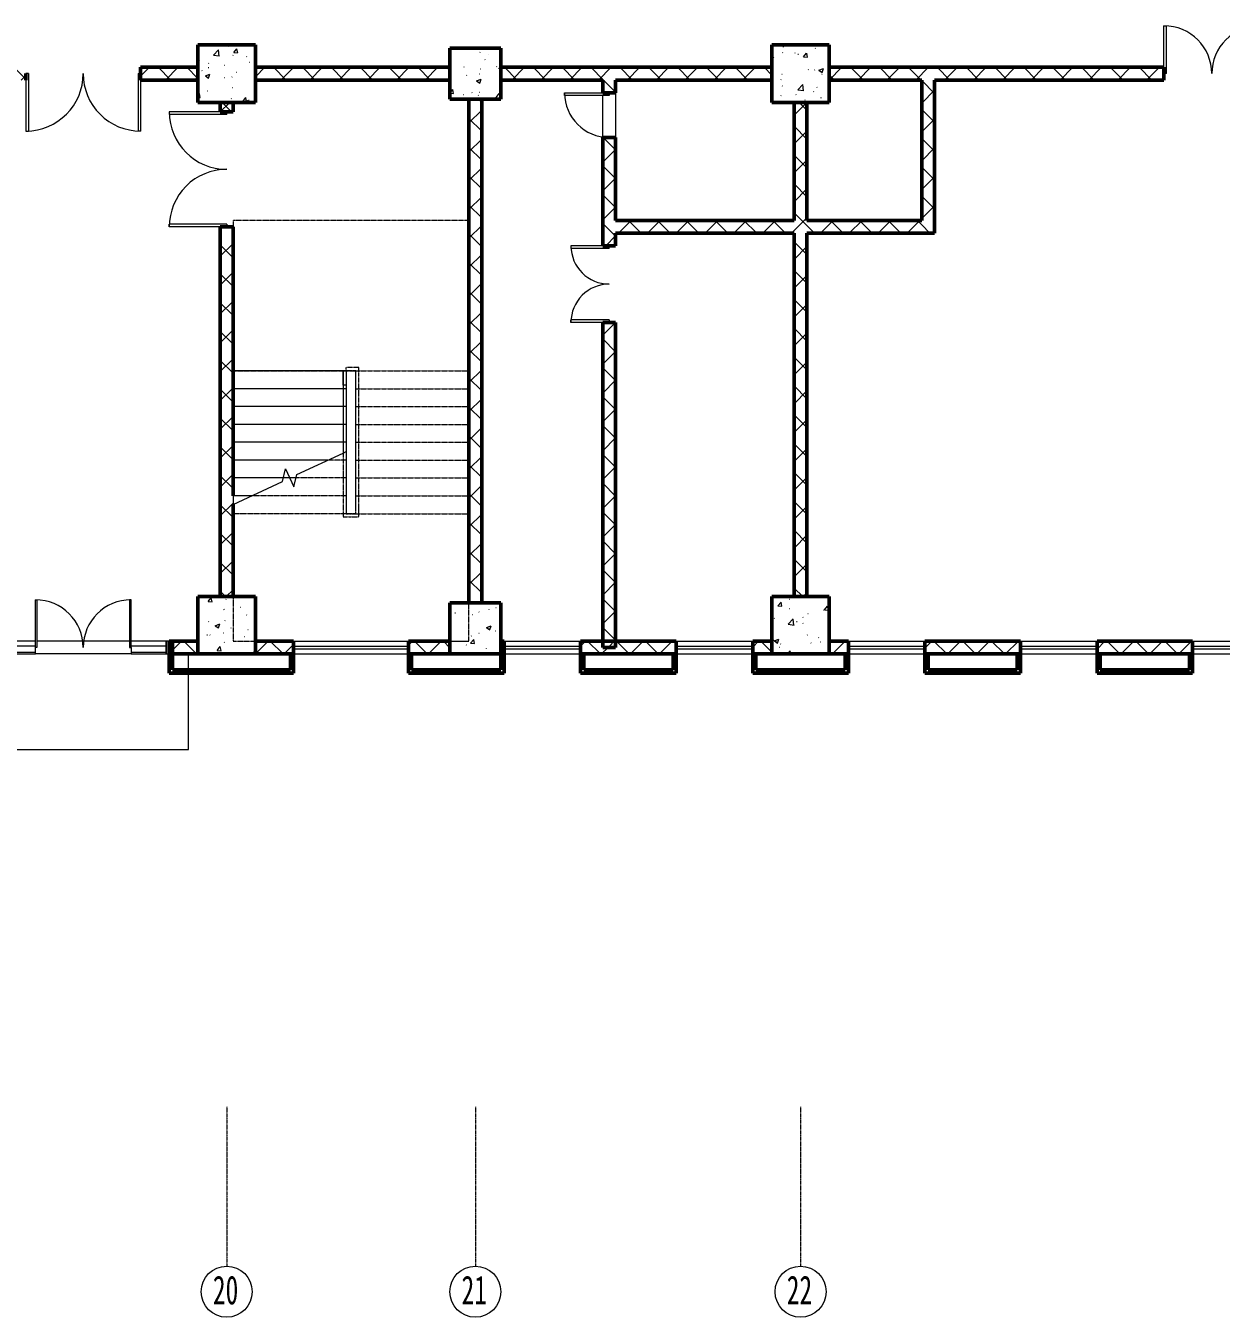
# Model space of a CAD drawing. Header units: millimetres. Extents: x -186019 to 257600, y -73860 to 134785.
# Drawn here: x -61969 to -43222, y 38485 to 58735 of the extents above; entities that cross this region are included whole.
import ezdxf

# ---------------------------------------------------------------- set-up
doc = ezdxf.new("R2010")
doc.units = ezdxf.units.MM
doc.linetypes.add('架空线', pattern=[3.97, 2.38, -1.59])
doc.linetypes.add('轴网线', pattern=[22.24, 12.7, -3.18, 3.18, -3.18])
for name, color, linetype, lineweight in [('A-DOOR', 31, 'Continuous', 13), ('A-FLOR', 192, 'Continuous', 13), ('A-FLOR-HRAL', 11, 'Continuous', 13), ('A-GLAZ', 151, 'Continuous', 13), ('A-GLAZ-CURT', 52, 'Continuous', 13), ('A-GLAZ-CWMG', 51, 'Continuous', 13), ('A-WALL', 113, 'Continuous', 13), ('A-WALL-PATT', 111, 'Continuous', 50), ('S-COLS', 52, 'Continuous', 13), ('S-GRID', 1, 'Continuous', 13), ('S-GRID-IDEN', 1, 'Continuous', 13), ('S-STRS', 31, 'Continuous', 13), ('S-STRS-MBND', 31, '架空线', 13)]:
    doc.layers.add(name, color=color, linetype=linetype, lineweight=lineweight)
doc.styles.add('宋体_1', font='', dxfattribs={"width": 0.65, "height": 450})
doc.styles.get('宋体_1').set_extended_font_data('SimSun')
pattern_1 = [(45, (0, 0), (-226.2742, 226.2742), []), (135, (0, 0), (-226.2742, -226.2742), [])]

# ---------------------------------------------------------------- blocks, each defined once
blk = doc.blocks.new('结构矩形柱 - 结构柱-900 x 900 mm-V8-1F')
at = {"layer": 'S-COLS'}
h = blk.add_hatch(dxfattribs=at)
h.set_pattern_fill('FP_9', color=256, style=0, pattern_type=2)
h.set_pattern_definition([(50, (49819, -49335.2), (728.7365, -63.756), [76.2, -838.2]), (355, (49819, -49335.2), (-140.972, 764.2276), [60.96, -670.56]), (100.451, (49879.7, -49340.5), (587.77, 700.467), [64.76, -712.36]), (46.184, (49819, -49132), (1084.316, -168.171), [114.3, -1257.3]), (96.636, (49909.4, -49146), (949.61, 989.71), [97.14, -1068.54]), (351.184, (49819, -49132), (949.62, 989.701), [91.44, -1005.84]), (21, (49920.6, -49182.8), (606.458, -409.0606), [76.2, -838.2]), (326, (49920.6, -49182.8), (247.208, 736.753), [60.96, -670.56]), (71.451, (49971.1, -49216.9), (853.668, 327.6855), [64.76, -712.36]), (37.5, (49819, -49335.2), (12.3547, 338.2201), [6.706, -655.726, 6.706, -674.014, -673.1]), (37.5, (49819, -49335.2), (12.3547, 338.2201), [-1343.152, 6.706, -666.394]), (7.5, (49819, -49335.2), (267.2789, 400.7221), [6.706, -381.406, 6.706, -640.486, -256.54]), (7.5, (49819, -49335.2), (267.2789, 400.7221), [-1035.304, 6.706, -249.834]), (327.5, (49592.42, -49335.2), (542.3633, -22.9153), [6.706, -247.294, 6.706, -1837.334]), (327.5, (49592.42, -49335.2), (542.3633, -22.9153), [-260.706, -785.774, 6.706, -1044.854]), (317.5, (49490.82, -49335.2), (592.517, 101.707), [6.706, -323.494, 6.706, -519.582, -746.76]), (317.5, (49490.82, -49335.2), (592.517, 101.707), [-856.488, 6.706, -740.054])])
h.paths.add_polyline_path([(450, -450), (450, 450), (-450, 450), (-450, -450)], flags=0)
at = {"layer": 'S-COLS', "lineweight": 50}
for p, q in [((450, 450), (-450, 450)), ((-450, 450), (-450, -450)), ((450, -450), (450, 450)), ((-450, -450), (450, -450))]:
    blk.add_line(p, q, dxfattribs=at)
blk = doc.blocks.new('结构矩形柱 - 结构柱-900 x 900 mm-V9-1F')
at = {"layer": 'S-COLS'}
h = blk.add_hatch(dxfattribs=at)
h.set_pattern_fill('FP_10', color=256, style=0, pattern_type=2)
h.set_pattern_definition([(50, (49819, -57985.2), (728.7365, -63.756), [76.2, -838.2]), (355, (49819, -57985.2), (-140.9716, 764.2276), [60.96, -670.56]), (100.451, (49879.7, -57990.5), (587.77, 700.467), [64.76, -712.36]), (46.184, (49819, -57782), (1084.316, -168.171), [114.3, -1257.3]), (96.636, (49909.4, -57796), (949.61, 989.71), [97.14, -1068.54]), (351.184, (49819, -57782), (949.62, 989.701), [91.44, -1005.84]), (21, (49920.6, -57832.8), (606.458, -409.0606), [76.2, -838.2]), (326, (49920.6, -57832.8), (247.208, 736.753), [60.96, -670.56]), (71.451, (49971.1, -57866.9), (853.668, 327.6855), [64.76, -712.36]), (37.5, (49819, -57985.2), (12.3547, 338.2201), [6.706, -655.726, 6.706, -674.014, -673.1]), (37.5, (49819, -57985.2), (12.3547, 338.2201), [-1343.152, 6.706, -666.394]), (7.5, (49819, -57985.2), (267.2789, 400.7221), [6.706, -381.406, 6.706, -640.486, -256.54]), (7.5, (49819, -57985.2), (267.2789, 400.7221), [-1035.304, 6.706, -249.834]), (327.5, (49592.42, -57985.2), (542.3633, -22.9153), [6.706, -247.294, 6.706, -1837.334]), (327.5, (49592.42, -57985.2), (542.3633, -22.9153), [-260.706, -785.774, 6.706, -1044.854]), (317.5, (49490.82, -57985.2), (592.517, 101.707), [6.706, -323.494, 6.706, -519.582, -746.76]), (317.5, (49490.82, -57985.2), (592.517, 101.707), [-856.488, 6.706, -740.054])])
h.paths.add_polyline_path([(450, -450), (450, 450), (-450, 450), (-450, -450), (100, -450)], flags=0)
at = {"layer": 'S-COLS', "lineweight": 50}
for p, q in [((450, 450), (-450, 450)), ((-450, 450), (-450, -450)), ((450, -450), (450, 450)), ((-450, -450), (450, -450))]:
    blk.add_line(p, q, dxfattribs=at)
blk = doc.blocks.new('结构矩形柱 - 结构柱-900 x 900 mm-V15-1F')
at = {"layer": 'S-COLS'}
h = blk.add_hatch(dxfattribs=at)
h.set_pattern_fill('FP_17', color=256, style=0, pattern_type=2)
h.set_pattern_definition([(50, (58819, -49335.2), (728.7365, -63.756), [76.2, -838.2]), (355, (58819, -49335.2), (-140.9716, 764.2276), [60.96, -670.56]), (100.451, (58879.7, -49340.5), (587.77, 700.467), [64.76, -712.36]), (46.184, (58819, -49132), (1084.316, -168.171), [114.3, -1257.3]), (96.636, (58909.4, -49146), (949.61, 989.71), [97.14, -1068.54]), (351.184, (58819, -49132), (949.62, 989.701), [91.44, -1005.84]), (21, (58920.6, -49182.8), (606.458, -409.0606), [76.2, -838.2]), (326, (58920.6, -49182.8), (247.208, 736.753), [60.96, -670.56]), (71.451, (58971.1, -49216.9), (853.668, 327.6855), [64.76, -712.36]), (37.5, (58819, -49335.2), (12.3547, 338.2201), [6.706, -655.726, 6.706, -674.014, -673.1]), (37.5, (58819, -49335.2), (12.3547, 338.2201), [-1343.152, 6.706, -666.394]), (7.5, (58819, -49335.2), (267.2789, 400.7221), [6.706, -381.406, 6.706, -640.486, -256.54]), (7.5, (58819, -49335.2), (267.2789, 400.7221), [-1035.304, 6.706, -249.834]), (327.5, (58592.42, -49335.2), (542.3633, -22.9153), [6.706, -247.294, 6.706, -1837.334]), (327.5, (58592.42, -49335.2), (542.3633, -22.9153), [-260.706, -785.774, 6.706, -1044.854]), (317.5, (58490.82, -49335.2), (592.517, 101.707), [6.706, -323.494, 6.706, -519.582, -746.76]), (317.5, (58490.82, -49335.2), (592.517, 101.707), [-856.488, 6.706, -740.054])])
h.paths.add_polyline_path([(450, -450), (450, 450), (-450, 450), (-450, -450)], flags=0)
at = {"layer": 'S-COLS', "lineweight": 50}
for p, q in [((450, 450), (-450, 450)), ((-450, 450), (-450, -450)), ((450, -450), (450, 450)), ((-450, -450), (450, -450))]:
    blk.add_line(p, q, dxfattribs=at)
blk = doc.blocks.new('结构矩形柱 - 结构柱-900 x 900 mm-V16-1F')
at = {"layer": 'S-COLS'}
h = blk.add_hatch(dxfattribs=at)
h.set_pattern_fill('FP_18', color=256, style=0, pattern_type=2)
h.set_pattern_definition([(50, (58819, -57985.2), (728.7365, -63.756), [76.2, -838.2]), (355, (58819, -57985.2), (-140.9716, 764.2276), [60.96, -670.56]), (100.451, (58879.7, -57990.5), (587.77, 700.467), [64.76, -712.36]), (46.184, (58819, -57782), (1084.316, -168.171), [114.3, -1257.3]), (96.636, (58909.4, -57796), (949.61, 989.71), [97.14, -1068.54]), (351.184, (58819, -57782), (949.62, 989.701), [91.44, -1005.84]), (21, (58920.6, -57832.8), (606.458, -409.0606), [76.2, -838.2]), (326, (58920.6, -57832.8), (247.2083, 736.753), [60.96, -670.56]), (71.451, (58971.1, -57866.9), (853.668, 327.6855), [64.76, -712.36]), (37.5, (58819, -57985.2), (12.3547, 338.2201), [6.706, -655.726, 6.706, -674.014, -673.1]), (37.5, (58819, -57985.2), (12.3547, 338.2201), [-1343.152, 6.706, -666.394]), (7.5, (58819, -57985.2), (267.2789, 400.7221), [6.706, -381.406, 6.706, -640.486, -256.54]), (7.5, (58819, -57985.2), (267.2789, 400.7221), [-1035.304, 6.706, -249.834]), (327.5, (58592.42, -57985.2), (542.3633, -22.91534), [6.706, -247.294, 6.706, -1837.334]), (327.5, (58592.42, -57985.2), (542.3633, -22.91534), [-260.706, -785.774, 6.706, -1044.854]), (317.5, (58490.82, -57985.2), (592.517, 101.707), [6.706, -323.494, 6.706, -519.582, -746.76]), (317.5, (58490.82, -57985.2), (592.517, 101.707), [-856.488, 6.706, -740.054])])
h.paths.add_polyline_path([(450, -450), (450, 450), (-450, 450), (-450, -450)], flags=0)
at = {"layer": 'S-COLS', "lineweight": 50}
for p, q in [((450, 450), (-450, 450)), ((-450, 450), (-450, -450)), ((450, -450), (450, 450)), ((-450, -450), (450, -450))]:
    blk.add_line(p, q, dxfattribs=at)
blk = doc.blocks.new('结构矩形柱 - 结构柱-800 x 800 mm-V145-1F')
at = {"layer": 'S-COLS'}
h = blk.add_hatch(dxfattribs=at)
h.set_pattern_fill('FP_147', color=256, style=0, pattern_type=2)
h.set_pattern_definition([(50, (54919, -57985.2), (728.7365, -63.756), [76.2, -838.2]), (355, (54919, -57985.2), (-140.9716, 764.2276), [60.96, -670.56]), (100.451, (54979.7, -57990.5), (587.77, 700.467), [64.76, -712.36]), (46.184, (54919, -57782), (1084.316, -168.171), [114.3, -1257.3]), (96.636, (55009.4, -57796), (949.61, 989.71), [97.14, -1068.54]), (351.184, (54919, -57782), (949.62, 989.701), [91.44, -1005.84]), (21, (55020.6, -57832.8), (606.458, -409.0606), [76.2, -838.2]), (326, (55020.6, -57832.8), (247.208, 736.753), [60.96, -670.56]), (71.451, (55071.1, -57866.9), (853.668, 327.6855), [64.76, -712.36]), (37.5, (54919, -57985.2), (12.3547, 338.2201), [6.706, -655.726, 6.706, -674.014, -673.1]), (37.5, (54919, -57985.2), (12.3547, 338.2201), [-1343.152, 6.706, -666.394]), (7.5, (54919, -57985.2), (267.2789, 400.7221), [6.706, -381.406, 6.706, -640.486, -256.54]), (7.5, (54919, -57985.2), (267.2789, 400.7221), [-1035.304, 6.706, -249.834]), (327.5, (54692.42, -57985.2), (542.3633, -22.9153), [6.706, -247.294, 6.706, -1837.334]), (327.5, (54692.42, -57985.2), (542.3633, -22.9153), [-260.706, -785.774, 6.706, -1044.854]), (317.5, (54590.82, -57985.2), (592.517, 101.707), [6.706, -323.494, 6.706, -519.582, -746.76]), (317.5, (54590.82, -57985.2), (592.517, 101.707), [-856.488, 6.706, -740.054])])
h.paths.add_polyline_path([(-400, -400), (400, -400), (400, 400), (-400, 400)], flags=0)
at = {"layer": 'S-COLS', "lineweight": 50}
for p, q in [((400, 400), (-400, 400)), ((-400, 400), (-400, -400)), ((400, -400), (400, 400)), ((-400, -400), (400, -400))]:
    blk.add_line(p, q, dxfattribs=at)
blk = doc.blocks.new('结构矩形柱 - 结构柱-800 x 800 mm-V146-1F')
at = {"layer": 'S-COLS'}
h = blk.add_hatch(dxfattribs=at)
h.set_pattern_fill('FP_148', color=256, style=0, pattern_type=2)
h.set_pattern_definition([(50, (54919, -49285.2), (728.7365, -63.756), [76.2, -838.2]), (355, (54919, -49285.2), (-140.9716, 764.2276), [60.96, -670.56]), (100.451, (54979.7, -49290.5), (587.77, 700.467), [64.76, -712.36]), (46.184, (54919, -49082), (1084.316, -168.171), [114.3, -1257.3]), (96.636, (55009.4, -49096), (949.61, 989.71), [97.14, -1068.54]), (351.184, (54919, -49082), (949.62, 989.701), [91.44, -1005.84]), (21, (55020.6, -49132.8), (606.458, -409.0606), [76.2, -838.2]), (326, (55020.6, -49132.8), (247.208, 736.753), [60.96, -670.56]), (71.451, (55071.1, -49166.9), (853.668, 327.6855), [64.76, -712.36]), (37.5, (54919, -49285.2), (12.3547, 338.2201), [6.706, -655.726, 6.706, -674.014, -673.1]), (37.5, (54919, -49285.2), (12.3547, 338.2201), [-1343.152, 6.706, -666.394]), (7.5, (54919, -49285.2), (267.2789, 400.7221), [6.706, -381.406, 6.706, -640.486, -256.54]), (7.5, (54919, -49285.2), (267.2789, 400.7221), [-1035.304, 6.706, -249.834]), (327.5, (54692.42, -49285.2), (542.3633, -22.9153), [6.706, -247.294, 6.706, -1837.334]), (327.5, (54692.42, -49285.2), (542.3633, -22.9153), [-260.706, -785.774, 6.706, -1044.854]), (317.5, (54590.82, -49285.2), (592.517, 101.707), [6.706, -323.494, 6.706, -519.582, -746.76]), (317.5, (54590.82, -49285.2), (592.517, 101.707), [-856.488, 6.706, -740.054])])
h.paths.add_polyline_path([(-400, -400), (400, -400), (400, 400), (-400, 400), (-400, -300)], flags=0)
at = {"layer": 'S-COLS', "lineweight": 50}
for p, q in [((400, 400), (-400, 400)), ((-400, 400), (-400, -400)), ((400, -400), (400, 400)), ((-400, -400), (400, -400))]:
    blk.add_line(p, q, dxfattribs=at)
blk = doc.blocks.new('双面嵌板木门 1 - M1521-2337372-1F')
at = {"layer": 'A-DOOR'}
for p, q in [((-750, 750), (-710, 750)), ((-750, 100), (-750, 750)), ((-710, 0), (-710, 750)), ((750, 750), (710, 750)), ((710, 0), (710, 750)), ((750, 100), (750, 750)), ((-710, 0), (-750, 0)), ((710, 0), (750, 0))]:
    blk.add_line(p, q, dxfattribs=at)
at = {"layer": 'A-DOOR', "lineweight": 50}
for p, q in [((-750, 100), (-750, 0)), ((750, 100), (750, 0))]:
    blk.add_line(p, q, dxfattribs=at)
at = {"layer": 'A-DOOR'}
for centre, start, end in [((-750, 0), 360, 90), ((750, 0), 90, 180)]:
    blk.add_arc(centre, 750, start, end, dxfattribs=at)
blk = doc.blocks.new('单嵌板木门 1 - FM丙0721-2342778-1F')
at = {"layer": 'A-DOOR'}
for p, q in [((310, 0), (310, 700)), ((310, 700), (350, 700)), ((350, 700), (350, 100)), ((350, 0), (310, 0))]:
    blk.add_line(p, q, dxfattribs=at)
at = {"layer": 'A-DOOR', "lineweight": 50}
blk.add_line((350, 100), (350, 0), dxfattribs=at)
at = {"layer": 'A-DOOR'}
blk.add_arc((350, 0), 700, 90, 180, dxfattribs=at)
blk = doc.blocks.new('双面嵌板木门 1 - FM乙1221-2342947-1F')
at = {"layer": 'A-DOOR'}
for p, q in [((-600, 600), (-560, 600)), ((-600, 100), (-600, 600)), ((-560, 0), (-560, 600)), ((600, 600), (560, 600)), ((560, 0), (560, 600)), ((600, 100), (600, 600)), ((-560, 0), (-600, 0)), ((560, 0), (600, 0))]:
    blk.add_line(p, q, dxfattribs=at)
at = {"layer": 'A-DOOR', "lineweight": 50}
for p, q in [((-600, 100), (-600, 0)), ((600, 100), (600, 0))]:
    blk.add_line(p, q, dxfattribs=at)
at = {"layer": 'A-DOOR'}
for centre, start, end in [((-600, 0), 360, 90), ((600, 0), 90, 180)]:
    blk.add_arc(centre, 600, start, end, dxfattribs=at)
blk = doc.blocks.new('双面嵌板木门 1 - M1821-2343718-1F')
at = {"layer": 'A-DOOR'}
for p, q in [((-900, 900), (-860, 900)), ((-900, 100), (-900, 900)), ((-860, 0), (-860, 900)), ((900, 900), (860, 900)), ((860, 0), (860, 900)), ((900, 100), (900, 900)), ((-860, 0), (-900, 0)), ((860, 0), (900, 0))]:
    blk.add_line(p, q, dxfattribs=at)
at = {"layer": 'A-DOOR', "lineweight": 50}
for p, q in [((-900, 100), (-900, 0)), ((900, 100), (900, 0))]:
    blk.add_line(p, q, dxfattribs=at)
at = {"layer": 'A-DOOR'}
for centre, start, end in [((-900, 0), 360, 90), ((900, 0), 90, 180)]:
    blk.add_arc(centre, 900, start, end, dxfattribs=at)
blk = doc.blocks.new('双面嵌板木门 1 - FM乙1821-2344464-1F')
at = {"layer": 'A-DOOR'}
for p, q in [((-900, 900), (-860, 900)), ((-900, 100), (-900, 900)), ((-860, 0), (-860, 900)), ((900, 900), (860, 900)), ((860, 0), (860, 900)), ((900, 100), (900, 900)), ((-860, 0), (-900, 0)), ((860, 0), (900, 0))]:
    blk.add_line(p, q, dxfattribs=at)
at = {"layer": 'A-DOOR', "lineweight": 50}
for p, q in [((-900, 100), (-900, 0)), ((900, 100), (900, 0))]:
    blk.add_line(p, q, dxfattribs=at)
at = {"layer": 'A-DOOR'}
for centre, start, end in [((-900, 0), 360, 90), ((900, 0), 90, 180)]:
    blk.add_arc(centre, 900, start, end, dxfattribs=at)
blk = doc.blocks.new('系统嵌板 - 玻璃-2368667-1F')
at = {"layer": 'A-GLAZ-CURT'}
h = blk.add_hatch(dxfattribs=at)
h.set_pattern_fill('FP_157', color=256, style=0, pattern_type=2)
h.set_pattern_definition([(0, (62093.99, -48985.2), (0, 100), [])])
h.paths.add_polyline_path([(275, -100), (275, 100), (-275, 100), (-275, -100)], flags=0)
at = {"layer": 'A-GLAZ-CURT', "lineweight": 18}
for p, q in [((275, 100), (-275, 100)), ((-275, 100), (-275, -100)), ((275, -100), (275, 0)), ((-275, -100), (275, -100))]:
    blk.add_line(p, q, dxfattribs=at)
blk = doc.blocks.new('矩形竖梃 - 矩形竖梃-2368973-1F')
at = {"layer": 'A-GLAZ-CWMG'}
for p, q in [((-50, 100), (0, 100)), ((-50, -100), (-50, 100)), ((0, 100), (0, -100)), ((0, -100), (-50, -100))]:
    blk.add_line(p, q, dxfattribs=at)
blk = doc.blocks.new('门嵌板_双开门3 - 门嵌板_双开门 3-2368669-1F')
at = {"layer": 'A-DOOR'}
for p, q in [((-750, 0), (-750, 750)), ((-750, 750), (-725, 750)), ((-725, 750), (-725, 0)), ((750, 750), (725, 750)), ((725, 750), (725, 0)), ((750, 0), (750, 750)), ((-725, 0), (-750, 0)), ((725, 0), (750, 0))]:
    blk.add_line(p, q, dxfattribs=at)
for centre, start, end in [((-750, 0), 360, 90), ((750, 0), 90, 180)]:
    blk.add_arc(centre, 750, start, end, dxfattribs=at)
blk = doc.blocks.new('矩形竖梃 - 矩形竖梃-2368994-1F')
at = {"layer": 'A-GLAZ-CWMG'}
for p, q in [((-60344, 49085), (-61794, 49085)), ((-60319, 48885), (-61819, 48885))]:
    blk.add_line(p, q, dxfattribs=at)
blk = doc.blocks.new('系统嵌板 - 玻璃-2368995-1F')
at = {"layer": 'A-GLAZ-CURT'}
h = blk.add_hatch(dxfattribs=at)
h.set_pattern_fill('FP_158', color=256, style=0, pattern_type=2)
h.set_pattern_definition([(0, (60043.99, -48985.2), (0, 100), [])])
h.paths.add_polyline_path([(-275, -100), (275, -100), (275, 100), (-275, 100), (-275, 0)], flags=0)
at = {"layer": 'A-GLAZ-CURT', "lineweight": 18}
for p, q in [((275, 100), (-275, 100)), ((-275, 0), (-275, -100)), ((275, -100), (275, 100)), ((-275, -100), (275, -100))]:
    blk.add_line(p, q, dxfattribs=at)
blk = doc.blocks.new('组合窗 - 三层双列_平开_固定_ - C1236-2351504-1F')
at = {"layer": 'A-GLAZ'}
for p, q in [((-600, 100), (600, 100)), ((-600, 20), (600, 20)), ((-600, -20), (600, -20)), ((-600, -100), (600, -100))]:
    blk.add_line(p, q, dxfattribs=at)
at = {"layer": 'A-GLAZ', "lineweight": 50}
for p, q in [((-600, 100), (-600, -100)), ((600, -100), (600, 100))]:
    blk.add_line(p, q, dxfattribs=at)
blk = doc.blocks.new('组合窗 - 三层双列_平开_固定_ - C1833-2351275-1F')
at = {"layer": 'A-GLAZ'}
for p, q in [((-900, 100), (900, 100)), ((-900, 20), (900, 20)), ((-900, -20), (900, -20)), ((-900, -100), (900, -100))]:
    blk.add_line(p, q, dxfattribs=at)
at = {"layer": 'A-GLAZ', "lineweight": 50}
for p, q in [((-900, 100), (-900, -100)), ((900, -100), (900, 100))]:
    blk.add_line(p, q, dxfattribs=at)
blk = doc.blocks.new('顶部扶栏类型 - 顶部扶栏_内部_-2400813-1F')
at = {"layer": 'A-FLOR-HRAL'}
for p, q in [((-56994, 53325), (-56944, 53325)), ((-56994, 53101), (-56994, 53325)), ((-56944, 53325), (-56944, 53101)), ((-56944, 53101), (-56994, 53101))]:
    blk.add_line(p, q, dxfattribs=at)
blk = doc.blocks.new('顶部扶栏类型 - 顶部扶栏_内部_-V162-1F')
at = {"layer": 'A-FLOR-HRAL'}
for p, q in [((-56944, 53325), (-56994, 53325)), ((-56994, 53325), (-56994, 52036)), ((-56944, 53325), (-56944, 52059)), ((-56994, 52036), (-56944, 52059))]:
    blk.add_line(p, q, dxfattribs=at)
at = {"layer": 'A-FLOR-HRAL', "linetype": '架空线'}
for p, q in [((-56944, 53325), (-56944, 53375)), ((-56744, 53375), (-56944, 53375)), ((-56794, 53325), (-56944, 53325)), ((-56794, 53250), (-56794, 53325)), ((-56744, 53250), (-56744, 53375)), ((-56794, 51160), (-56794, 53250)), ((-56744, 51160), (-56744, 53250)), ((-56944, 52059), (-56944, 51160)), ((-56994, 52036), (-56994, 51160)), ((-56994, 51160), (-56994, 51035)), ((-56994, 51035), (-56869, 51035)), ((-56944, 51160), (-56944, 51085)), ((-56944, 51085), (-56869, 51085)), ((-56869, 51085), (-56794, 51085)), ((-56869, 51035), (-56744, 51035)), ((-56794, 51085), (-56794, 51160)), ((-56744, 51035), (-56744, 51160))]:
    blk.add_line(p, q, dxfattribs=at)
blk = doc.blocks.new('轴网 - 宽度系数 0_65-155799-1F')
at = {"layer": 'S-GRID-IDEN'}
blk.add_circle((0, 0), 4, dxfattribs=at)

msp = doc.modelspace()

# ---------------------------------------------------------------- hatches: boundary and pattern name
at = {"layer": 'A-WALL-PATT', "lineweight": 13}
h = msp.add_hatch(dxfattribs=at)
h.set_pattern_fill('FP_137', color=256, style=0, pattern_type=2)
h.set_pattern_definition(pattern_1)
h.paths.add_polyline_path([(-61969, 57885), (-61969, 58085), (-67369, 58085), (-67369, 57885), (-63219, 57885)], flags=0)
h.paths.add_polyline_path([(-60169, 57885), (-59269, 57885), (-59269, 58085), (-60169, 58085), (-60169, 57985)], flags=0)
h = msp.add_hatch(dxfattribs=at)
h.set_pattern_fill('FP_137', color=256, style=0, pattern_type=2)
h.set_pattern_definition(pattern_1)
h.paths.add_polyline_path([(-57612, 57885), (-55319, 57885), (-55319, 58085), (-58369, 58085), (-58369, 57885)], flags=0)
h = msp.add_hatch(dxfattribs=at)
h.set_pattern_fill('FP_137', color=256, style=0, pattern_type=2)
h.set_pattern_definition(pattern_1)
h.paths.add_polyline_path([(-54519, 57885), (-50269, 57885), (-50269, 58085), (-54519, 58085)], flags=0)
h = msp.add_hatch(dxfattribs=at)
h.set_pattern_fill('FP_137', color=256, style=0, pattern_type=2)
h.set_pattern_definition(pattern_1)
h.paths.add_polyline_path([(-41619, 57885), (-41619, 58085), (-42619, 58085), (-42619, 57885)], flags=0)
h.paths.add_polyline_path([(-47919, 57885), (-44119, 57885), (-44119, 58085), (-49369, 58085), (-49369, 57885)], flags=0)
h = msp.add_hatch(dxfattribs=at)
h.set_pattern_fill('FP_137', color=256, style=0, pattern_type=2)
h.set_pattern_definition(pattern_1)
h.paths.add_polyline_path([(-52919, 48985), (-52719, 48985), (-52719, 54085), (-52919, 54085), (-52919, 49085)], flags=0)
h.paths.add_polyline_path([(-52819, 55285), (-52719, 55285), (-52719, 56985), (-52919, 56985), (-52919, 55285)], flags=0)
h.paths.add_polyline_path([(-52819, 57685), (-52719, 57685), (-52719, 57885), (-52919, 57885), (-52919, 57685)], flags=0)
h = msp.add_hatch(dxfattribs=at)
h.set_pattern_fill('FP_137', color=256, style=0, pattern_type=2)
h.set_pattern_definition(pattern_1)
h.paths.add_polyline_path([(-47719, 55485), (-47719, 57885), (-47919, 57885), (-47919, 55485), (-47840, 55485)], flags=0)
h = msp.add_hatch(dxfattribs=at)
h.set_pattern_fill('FP_137', color=256, style=0, pattern_type=2)
h.set_pattern_definition(pattern_1)
h.paths.add_polyline_path([(-58719, 49785), (-58719, 55585), (-58919, 55585), (-58919, 49785)], flags=0)
h.paths.add_polyline_path([(-58819, 57385), (-58719, 57385), (-58719, 57535), (-58919, 57535), (-58919, 57385)], flags=0)
h = msp.add_hatch(dxfattribs=at)
h.set_pattern_fill('FP_137', color=256, style=0, pattern_type=2)
h.set_pattern_definition(pattern_1)
h.paths.add_polyline_path([(-55019, 49685), (-54819, 49685), (-54819, 57585), (-55019, 57585), (-55019, 54716)], flags=0)
h = msp.add_hatch(dxfattribs=at)
h.set_pattern_fill('FP_137', color=256, style=0, pattern_type=2)
h.set_pattern_definition(pattern_1)
h.paths.add_polyline_path([(-49719, 49785), (-49719, 57535), (-49919, 57535), (-49919, 49785)], flags=0)
h = msp.add_hatch(dxfattribs=at)
h.set_pattern_fill('FP_137', color=256, style=0, pattern_type=2)
h.set_pattern_definition(pattern_1)
h.paths.add_polyline_path([(-49719, 55485), (-47919, 55485), (-47919, 55685), (-49719, 55685)], flags=0)
h.paths.add_polyline_path([(-49919, 55485), (-49919, 55685), (-52719, 55685), (-52719, 55485), (-50269, 55485)], flags=0)
h = msp.add_hatch(dxfattribs=at)
h.set_pattern_fill('FP_137', color=256, style=0, pattern_type=2)
h.set_pattern_definition(pattern_1)
h.paths.add_polyline_path([(-59669, 48885), (-59269, 48885), (-59269, 49085), (-59669, 49085)], flags=0)
h = msp.add_hatch(dxfattribs=at)
h.set_pattern_fill('FP_137', color=256, style=0, pattern_type=2)
h.set_pattern_definition(pattern_1)
h.paths.add_polyline_path([(-55969, 48885), (-55319, 48885), (-55319, 49085), (-55969, 49085), (-55969, 48985)], flags=0)
h.paths.add_polyline_path([(-58369, 48885), (-57769, 48885), (-57769, 49085), (-58369, 49085)], flags=0)
h = msp.add_hatch(dxfattribs=at)
h.set_pattern_fill('FP_137', color=256, style=0, pattern_type=2)
h.set_pattern_definition(pattern_1)
h.paths.add_polyline_path([(-51769, 48885), (-51769, 49085), (-52719, 49085), (-52719, 48985), (-52919, 48985), (-52919, 49085), (-53269, 49085), (-53269, 48885), (-51819, 48885)], flags=0)
h.paths.add_polyline_path([(-54519, 48885), (-54469, 48885), (-54469, 49085), (-54519, 49085), (-54519, 48885)], flags=0)
h.paths.add_polyline_path([(-50519, 48885), (-50269, 48885), (-50269, 49085), (-50569, 49085), (-50569, 48885)], flags=0)
h = msp.add_hatch(dxfattribs=at)
h.set_pattern_fill('FP_137', color=256, style=0, pattern_type=2)
h.set_pattern_definition(pattern_1)
h.paths.add_polyline_path([(-42419, 48885), (-41619, 48885), (-41619, 49085), (-42469, 49085), (-42469, 48885)], flags=0)
h.paths.add_polyline_path([(-49369, 48885), (-49069, 48885), (-49069, 49085), (-49369, 49085), (-49369, 48985)], flags=0)
h.paths.add_polyline_path([(-47869, 48885), (-46369, 48885), (-46369, 49085), (-47869, 49085), (-47869, 48985)], flags=0)
h.paths.add_polyline_path([(-45119, 48885), (-43669, 48885), (-43669, 49085), (-45169, 49085), (-45169, 48885)], flags=0)

# ---------------------------------------------------------------- linework, layer by layer
at = {"layer": 'A-FLOR'}
for p, q in [((-59420, 48635), (-59420, 48885)), ((-59420, 47385), (-59420, 48585)), ((-62719, 47385), (-59420, 47385))]:
    msp.add_line(p, q, dxfattribs=at)
at = {"layer": 'A-WALL', "lineweight": 50}
for p, q in [((-59269, 58085), (-60169, 58085)), ((-60169, 58085), (-60169, 57985)), ((-55319, 58085), (-58369, 58085)), ((-50269, 58085), (-54519, 58085)), ((-44119, 58085), (-49369, 58085)), ((-44119, 57885), (-44119, 57985)), ((-60169, 57885), (-59269, 57885)), ((-58369, 57885), (-55319, 57885)), ((-54519, 57885), (-52919, 57885)), ((-52919, 57885), (-52919, 57685)), ((-52719, 57885), (-50269, 57885)), ((-52719, 57685), (-52719, 57885)), ((-49369, 57885), (-47919, 57885)), ((-47919, 57885), (-47919, 55685)), ((-47719, 57885), (-44119, 57885)), ((-47719, 55485), (-47719, 57885)), ((-58919, 57535), (-58919, 57385)), ((-58719, 57385), (-58719, 57535)), ((-55019, 57585), (-55019, 49685)), ((-54819, 49685), (-54819, 57585)), ((-52819, 57685), (-52719, 57685)), ((-49919, 57535), (-49919, 55685)), ((-49719, 55685), (-49719, 57535)), ((-58819, 57385), (-58719, 57385)), ((-52919, 56985), (-52919, 55285)), ((-52719, 56985), (-52919, 56985)), ((-52719, 55685), (-52719, 56985)), ((-58919, 55585), (-58919, 49785)), ((-58719, 55585), (-58819, 55585)), ((-58719, 51365), (-58719, 55585)), ((-49919, 55685), (-52719, 55685)), ((-52719, 55285), (-52719, 55485)), ((-52719, 55485), (-49919, 55485)), ((-49919, 55485), (-49919, 49785)), ((-47919, 55685), (-49719, 55685)), ((-49719, 49785), (-49719, 55485)), ((-49719, 55485), (-47719, 55485)), ((-52819, 55285), (-52719, 55285)), ((-52919, 54085), (-52919, 48985)), ((-52719, 54085), (-52819, 54085)), ((-52719, 48985), (-52719, 54085)), ((-58719, 49785), (-58719, 51231)), ((-59269, 49085), (-59719, 49085)), ((-59719, 49085), (-59719, 48585)), ((-59669, 48635), (-59669, 49085)), ((-57769, 49085), (-58369, 49085)), ((-55319, 49085), (-55969, 49085)), ((-54469, 49085), (-54519, 49085)), ((-51769, 49085), (-53269, 49085)), ((-50269, 49085), (-50569, 49085)), ((-49069, 49085), (-49369, 49085)), ((-46369, 49085), (-47869, 49085)), ((-43669, 49085), (-45169, 49085)), ((-59669, 48885), (-59269, 48885)), ((-58369, 48885), (-57769, 48885)), ((-57819, 48885), (-57819, 48635)), ((-57769, 48585), (-57769, 48885)), ((-55969, 48885), (-55319, 48885)), ((-55969, 48885), (-55969, 48585)), ((-55919, 48635), (-55919, 48885)), ((-54519, 48885), (-54519, 48635)), ((-54469, 48885), (-54519, 48885)), ((-54469, 48585), (-54469, 48885)), ((-53269, 48885), (-51769, 48885)), ((-53269, 48885), (-53269, 48585)), ((-53219, 48635), (-53219, 48885)), ((-52919, 48985), (-52719, 48985)), ((-51819, 48885), (-51819, 48635)), ((-51769, 48585), (-51769, 48885)), ((-50569, 48885), (-50269, 48885)), ((-50569, 48885), (-50569, 48585)), ((-50519, 48635), (-50519, 48885)), ((-49369, 48885), (-49069, 48885)), ((-49119, 48885), (-49119, 48635)), ((-49069, 48585), (-49069, 48885)), ((-47869, 48885), (-46369, 48885)), ((-47869, 48885), (-47869, 48585)), ((-47819, 48635), (-47819, 48885)), ((-46419, 48885), (-46419, 48635)), ((-46369, 48585), (-46369, 48885)), ((-45169, 48885), (-43669, 48885)), ((-45169, 48885), (-45169, 48585)), ((-45119, 48635), (-45119, 48885)), ((-43719, 48885), (-43719, 48635)), ((-43669, 48585), (-43669, 48885)), ((-57819, 48635), (-59669, 48635)), ((-54519, 48635), (-55919, 48635)), ((-51819, 48635), (-53219, 48635)), ((-49119, 48635), (-50519, 48635)), ((-46419, 48635), (-47819, 48635)), ((-43719, 48635), (-45119, 48635)), ((-59719, 48585), (-57769, 48585)), ((-55969, 48585), (-54469, 48585)), ((-53269, 48585), (-51769, 48585)), ((-50569, 48585), (-49069, 48585)), ((-47869, 48585), (-46369, 48585)), ((-45169, 48585), (-43669, 48585))]:
    msp.add_line(p, q, dxfattribs=at)
at = {"layer": 'A-WALL'}
for p, q in [((-52919, 56985), (-52919, 57645)), ((-52719, 57685), (-52719, 56985))]:
    msp.add_line(p, q, dxfattribs=at)
at = {"layer": 'S-GRID', "linetype": '轴网线'}
for p, q in [((-58819, 41785), (-58819, 39285)), ((-54919, 41785), (-54919, 39285)), ((-49819, 41785), (-49819, 39285))]:
    msp.add_line(p, q, dxfattribs=at)
at = {"layer": 'S-STRS'}
for p, q in [((-56994, 53325), (-58719, 53325)), ((-56994, 53045), (-58719, 53045)), ((-56994, 52765), (-58719, 52765)), ((-56994, 52485), (-58719, 52485)), ((-56994, 52205), (-58719, 52205)), ((-57231, 51925), (-58719, 51925)), ((-57932, 51645), (-58719, 51645)), ((-57731, 51645), (-57831, 51645)), ((-58719, 51365), (-58719, 51231)), ((-58432, 51365), (-58719, 51365))]:
    msp.add_line(p, q, dxfattribs=at)
at = {"layer": 'S-STRS', "linetype": '架空线'}
for p, q in [((-56994, 53325), (-58719, 53325)), ((-56994, 53045), (-58719, 53045)), ((-56994, 52765), (-58719, 52765)), ((-56994, 52485), (-58719, 52485)), ((-56994, 52205), (-58719, 52205)), ((-57231, 51925), (-58719, 51925)), ((-57932, 51645), (-58719, 51645)), ((-57731, 51645), (-57831, 51645)), ((-58432, 51365), (-58719, 51365))]:
    msp.add_line(p, q, dxfattribs=at)
at = {"layer": 'S-STRS-MBND'}
for p, q in [((-58719, 55685), (-58719, 53325)), ((-55019, 55685), (-58719, 55685)), ((-58719, 55685), (-58719, 53325)), ((-55019, 55685), (-58719, 55685)), ((-55019, 53325), (-55019, 55685)), ((-55019, 53325), (-55019, 55685)), ((-58719, 53325), (-56944, 53325)), ((-56944, 53325), (-58719, 53325)), ((-58719, 53325), (-58719, 51085)), ((-56944, 53325), (-58719, 53325)), ((-56944, 53325), (-56794, 53325)), ((-56944, 53325), (-56794, 53325)), ((-56944, 53325), (-56944, 51085)), ((-56794, 53325), (-55019, 53325)), ((-56794, 53325), (-55019, 53325)), ((-56794, 51085), (-56794, 53325)), ((-56794, 51085), (-56794, 53325)), ((-56794, 53325), (-55019, 53325)), ((-56794, 53325), (-55019, 53325)), ((-55019, 51085), (-55019, 53325)), ((-55019, 51085), (-55019, 53325)), ((-56944, 53045), (-58719, 53045)), ((-56944, 53045), (-58719, 53045)), ((-56794, 53045), (-55019, 53045)), ((-56794, 53045), (-55019, 53045)), ((-56794, 53045), (-55019, 53045)), ((-56794, 53045), (-55019, 53045)), ((-56944, 52765), (-58719, 52765)), ((-56944, 52765), (-58719, 52765)), ((-56794, 52765), (-55019, 52765)), ((-56794, 52765), (-55019, 52765)), ((-56794, 52765), (-55019, 52765)), ((-56794, 52765), (-55019, 52765)), ((-56944, 52485), (-58719, 52485)), ((-56944, 52485), (-58719, 52485)), ((-56794, 52485), (-55019, 52485)), ((-56794, 52485), (-55019, 52485)), ((-56794, 52485), (-55019, 52485)), ((-56794, 52485), (-55019, 52485)), ((-56944, 52205), (-58719, 52205)), ((-56944, 52205), (-58719, 52205)), ((-56944, 52059), (-56944, 51085)), ((-56794, 52205), (-55019, 52205)), ((-56794, 52205), (-55019, 52205)), ((-56794, 52205), (-55019, 52205)), ((-56794, 52205), (-55019, 52205)), ((-56944, 51925), (-58719, 51925)), ((-56944, 51925), (-58719, 51925)), ((-56944, 51925), (-57231, 51925)), ((-56944, 51925), (-57231, 51925)), ((-56794, 51925), (-55019, 51925)), ((-56794, 51925), (-55019, 51925)), ((-56794, 51925), (-55019, 51925)), ((-56794, 51925), (-55019, 51925)), ((-56944, 51645), (-58719, 51645)), ((-56944, 51645), (-58719, 51645)), ((-57831, 51645), (-57932, 51645)), ((-57831, 51645), (-57932, 51645)), ((-56944, 51645), (-57731, 51645)), ((-56944, 51645), (-57731, 51645)), ((-56794, 51645), (-55019, 51645)), ((-56794, 51645), (-55019, 51645)), ((-56794, 51645), (-55019, 51645)), ((-56794, 51645), (-55019, 51645)), ((-56944, 51365), (-58719, 51365)), ((-56944, 51365), (-58719, 51365)), ((-56944, 51365), (-58432, 51365)), ((-56944, 51365), (-58432, 51365)), ((-56794, 51365), (-55019, 51365)), ((-56794, 51365), (-55019, 51365)), ((-56794, 51365), (-55019, 51365)), ((-56794, 51365), (-55019, 51365)), ((-58719, 51231), (-58719, 51085)), ((-58719, 51085), (-58719, 49085)), ((-58719, 51085), (-58719, 49085)), ((-56944, 51085), (-58719, 51085)), ((-56944, 51085), (-58719, 51085)), ((-56944, 51085), (-58719, 51085)), ((-56944, 51085), (-58719, 51085)), ((-56794, 51085), (-56944, 51085)), ((-56794, 51085), (-56944, 51085)), ((-56794, 51085), (-55019, 51085)), ((-56794, 51085), (-55019, 51085)), ((-56794, 51085), (-55019, 51085)), ((-56794, 51085), (-55019, 51085)), ((-55019, 49085), (-55019, 51085)), ((-55019, 49085), (-55019, 51085)), ((-58719, 49085), (-55019, 49085)), ((-58719, 49085), (-57769, 49085)), ((-55969, 49085), (-55019, 49085))]:
    msp.add_line(p, q, dxfattribs=at)
at = {"layer": 'S-STRS-MBND', "linetype": 'Continuous'}
for p, q in [((-57718, 51698), (-56994, 52036)), ((-57945, 51592), (-57898, 51787)), ((-57898, 51787), (-57765, 51504)), ((-57765, 51504), (-57718, 51698)), ((-58719, 51231), (-57945, 51592))]:
    msp.add_line(p, q, dxfattribs=at)

# ---------------------------------------------------------------- block references
at = {"layer": 'A-DOOR'}
for name, p in [('双面嵌板木门 1 - M1521-2337372-1F', (-43369, 57985)), ('门嵌板_双开门3 - 门嵌板_双开门 3-2368669-1F', (-61069, 48985))]:
    msp.add_blockref(name, p, dxfattribs=at)
for name, p, rotation in [('双面嵌板木门 1 - M1821-2343718-1F', (-61069, 57985), 180), ('单嵌板木门 1 - FM丙0721-2342778-1F', (-52819, 57335), 89.99999999999989), ('双面嵌板木门 1 - FM乙1821-2344464-1F', (-58819, 56485), 89.99999999999991), ('双面嵌板木门 1 - FM乙1221-2342947-1F', (-52819, 54685), 89.99999999999989)]:
    msp.add_blockref(name, p, dxfattribs=dict(at, rotation=rotation))
at = {"layer": 'A-FLOR-HRAL'}
for name in ['顶部扶栏类型 - 顶部扶栏_内部_-V162-1F', '顶部扶栏类型 - 顶部扶栏_内部_-2400813-1F']:
    msp.add_blockref(name, (0, 0), dxfattribs=at)
at = {"layer": 'A-GLAZ'}
for name, p in [('组合窗 - 三层双列_平开_固定_ - C1833-2351275-1F', (-56869, 48985)), ('组合窗 - 三层双列_平开_固定_ - C1236-2351504-1F', (-53869, 48985)), ('组合窗 - 三层双列_平开_固定_ - C1236-2351504-1F', (-51169, 48985)), ('组合窗 - 三层双列_平开_固定_ - C1236-2351504-1F', (-48469, 48985)), ('组合窗 - 三层双列_平开_固定_ - C1236-2351504-1F', (-45769, 48985)), ('组合窗 - 三层双列_平开_固定_ - C1236-2351504-1F', (-43069, 48985))]:
    msp.add_blockref(name, p, dxfattribs=at)
at = {"layer": 'A-GLAZ-CURT'}
for name, p in [('系统嵌板 - 玻璃-2368667-1F', (-62094, 48985)), ('系统嵌板 - 玻璃-2368995-1F', (-60044, 48985))]:
    msp.add_blockref(name, p, dxfattribs=at)
at = {"layer": 'A-GLAZ-CWMG'}
msp.add_blockref('矩形竖梃 - 矩形竖梃-2368994-1F', (0, 0), dxfattribs=at)
at = {"layer": 'A-GLAZ-CWMG', "extrusion": (0, 0, -1), "rotation": 180}
msp.add_blockref('矩形竖梃 - 矩形竖梃-2368973-1F', (59719, 48985), dxfattribs=at)
at = {"layer": 'S-COLS'}
for name, p in [('结构矩形柱 - 结构柱-900 x 900 mm-V16-1F', (-58819, 57985)), ('结构矩形柱 - 结构柱-800 x 800 mm-V145-1F', (-54919, 57985)), ('结构矩形柱 - 结构柱-900 x 900 mm-V9-1F', (-49819, 57985)), ('结构矩形柱 - 结构柱-900 x 900 mm-V15-1F', (-58819, 49335)), ('结构矩形柱 - 结构柱-800 x 800 mm-V146-1F', (-54919, 49285)), ('结构矩形柱 - 结构柱-900 x 900 mm-V8-1F', (-49819, 49335))]:
    msp.add_blockref(name, p, dxfattribs=at)
at = {"layer": 'S-GRID-IDEN', "xscale": 99.99999999999991, "yscale": 99.99999999999991, "zscale": 99.99999999999991, "rotation": 180}
for p in [(-58819, 38885), (-54919, 38885), (-49819, 38885)]:
    msp.add_blockref('轴网 - 宽度系数 0_65-155799-1F', p, dxfattribs=at)

# ---------------------------------------------------------------- texts
at = {"layer": 'S-GRID-IDEN', "char_height": 450, "width": 521.1, "attachment_point": 1, "style": '宋体_1'}
for s, insert in [('20', (-59035, 39137)), ('21', (-55135, 39137)), ('22', (-50035, 39137))]:
    msp.add_mtext(s, dxfattribs=dict(at, insert=insert))

doc.saveas('drawing.dxf')
